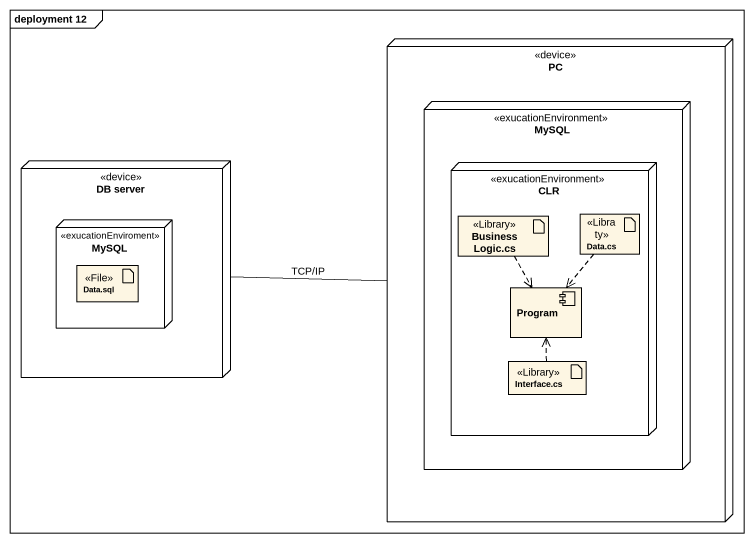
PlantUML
@startuml
mainframe deployment 12
node PC <<device>> {
  node MySQL <<exucationEnvironment>> {
    node CLR <<exucationEnvironment>> {
      artifact "BusinessLogic.cs" as BusinessLogic_cs <<Library>>
      artifact "Data.cs" as Data_cs <<Libraty>>
      component Program
      artifact "Interface.cs" as Interface_cs <<Library>>
    }
  }
}
node "DB server" as DB_server <<device>> {
  node "MySQL" as MySQL_2 <<exucationEnviroment>> {
    artifact "Data.sql" as Data_sql <<File>>
  }
}
PC -left- DB_server : TCP/IP
BusinessLogic_cs ..> Program
Data_cs ..> Program
Interface_cs .up.> Program
@enduml
